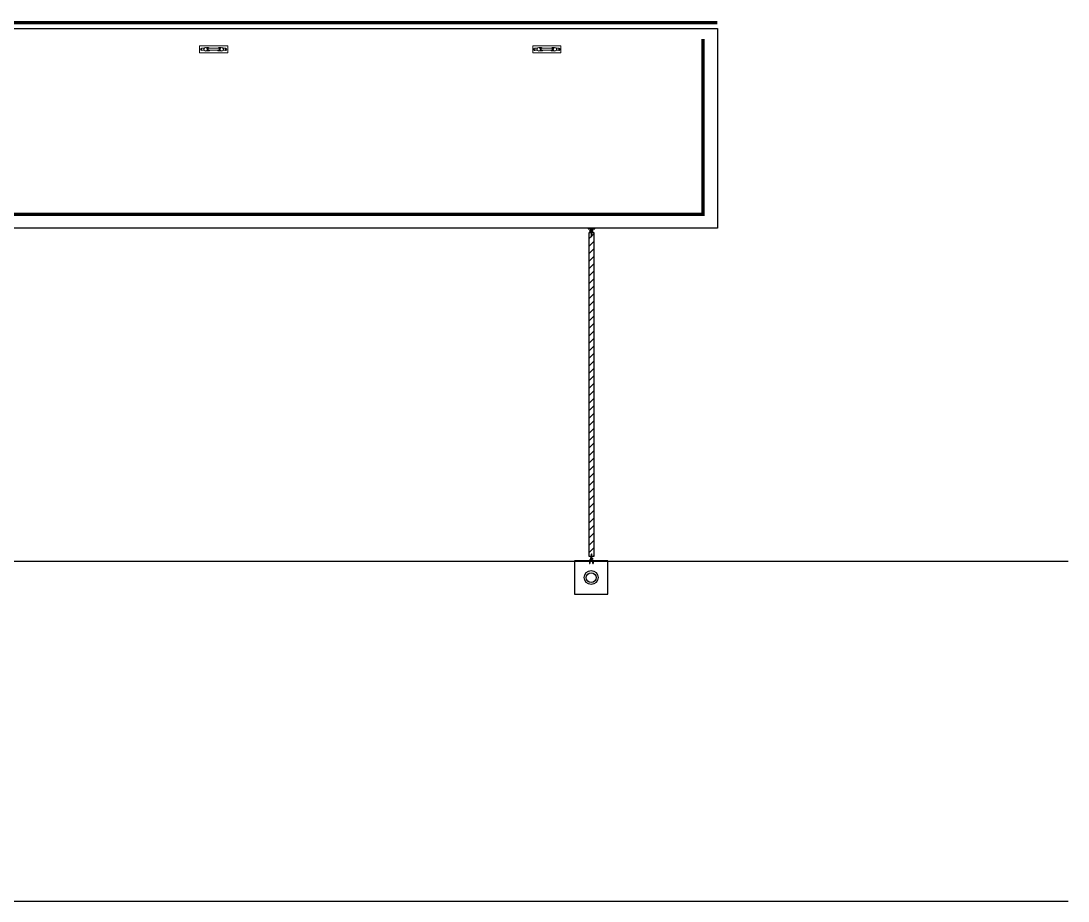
# Model space of a CAD drawing. Header units: inches. Extents: x -26293 to 81187, y 81567 to 122747.
# Drawn here: x 65472 to 81187, y 105476 to 118688 of the extents above; entities that cross this region are included whole.
import ezdxf

# ---------------------------------------------------------------- set-up
doc = ezdxf.new("R2010")
doc.units = ezdxf.units.IN
doc.header["$LTSCALE"] = 1000
doc.header["$MEASUREMENT"] = 0
doc.linetypes.add('DOTE', pattern=[2.4200000000000004, 2, -0.2, 0.02, -0.2])
doc.layers.add('00标注文字', color=2, linetype='Continuous', lineweight=15)
doc.layers.add('DOTE', color=1, linetype='Continuous')
doc.layers.add('PUB_DIM', color=3, linetype='Continuous')

# ---------------------------------------------------------------- blocks, each defined once
blk = doc.blocks.new('游艇码头系船柱')
at = {"layer": '00标注文字', "color": 2}
for p, q in [((0.04000000000030468, 0.1000000000003638), (0.04500000000030013, 0.1000000000003638)), ((0.04000000000030468, 0.0500000000001819), (0.04500000000007276, 0.0500000000001819)), ((0.04500000000030013, 0.1000000000003638), (0.04500000000007276, 0.0500000000001819)), ((0.04500000000030013, 0.09499999999979991), (0.09566153243781628, 0.09499999999979991)), ((0.04500000000030013, 0.05500000000029104), (0.09566153243792996, 0.05499999999983629)), ((0.1496674653203627, 0.1100000000001273), (0.1900000000002819, 0.1100000000001273)), ((0.1496674653201353, 0.03999999999996362), (0.1900000000002819, 0.03999999999996362)), ((0.429865455100753, 0.09499999999934516), (0.1801345448998291, 0.09499999999979991)), ((0.4298654551008667, 0.05499999999983629), (0.1801345448997154, 0.05499999999983629)), ((0.4603325346802194, 0.1099999999996726), (0.4200000000001864, 0.1100000000001273)), ((0.4603325346803331, 0.03999999999996362), (0.4200000000001864, 0.03999999999996362)), ((0.5650000000001683, 0.09499999999979991), (0.5143384675626521, 0.09499999999979991)), ((0.5650000000003956, 0.05499999999983629), (0.5143384675625384, 0.05499999999983629)), ((0.5700000000002774, 0.09999999999990905), (0.5650000000002819, 0.1000000000003638)), ((0.5650000000002819, 0.1000000000003638), (0.5650000000001683, 0.0500000000001819)), ((0.5700000000002774, 0.04999999999972715), (0.5650000000001683, 0.0500000000001819))]:
    blk.add_line(p, q, dxfattribs=at)
blk.add_lwpolyline([(1.13686837721616e-13, 0.1500000000000909), (0.610000000000241, 0.1499999999996362), (0.610000000000241, -4.547473508864641e-13), (0, 0)], close=True, dxfattribs=at)
for centre in [(0.1303025485891567, 0.07500000000027285), (0.4796974514114254, 0.07500000000027285)]:
    blk.add_circle(centre, 0.04, dxfattribs=at)
at = {"layer": '00标注文字', "color": 8}
for centre in [(0.1303025485891567, 0.07500000000027285), (0.4796974514114254, 0.07500000000027285)]:
    blk.add_circle(centre, 0.035, dxfattribs=at)
at = {"layer": '00标注文字', "color": 2}
for centre, radius, start, end in [((0.04562500000031378, 0.0749999999998181), 0.025625, 102.68038349172, 257.3196165086911), ((0.1514117316669399, 0.07500000000027285), 0.035, 325.1500954213738, 34.84990457941388), ((0.1899999999999409, 0.07500000000027285), 0.035, 34.84990457941388, 89.99999999963524), ((0.1899999999999409, 0.07500000000027285), 0.035, 269.9999999996352, 325.1500954213738), ((0.4200000000005275, 0.0749999999998181), 0.035, 89.99999999963524, 145.1500954213738), ((0.4200000000005275, 0.0749999999998181), 0.035, 214.8499045794139, 269.9999999996352), ((0.4585882683336422, 0.0749999999998181), 0.035, 145.1500954161661, 214.8499045827858), ((0.5643750000002683, 0.0749999999998181), 0.025625, 282.68038349172, 77.31961650869113)]:
    blk.add_arc(centre, radius, start, end, dxfattribs=at)
blk = doc.blocks.new('*U232')
at = {"layer": '00标注文字', "xscale": -693.1336901761795, "yscale": 693.1336901761795, "zscale": 693.1336901761795}
blk.add_blockref('游艇码头系船柱', (211.405775503823, -51.98502676308999), dxfattribs=at)
blk = doc.blocks.new('*U233')
at = {"color": 0, "linetype": 'ByBlock', "lineweight": -2, "transparency": 16777216}
for p in [(0, 0), (5000, 0), (10000, 0), (15000, 0), (20000, 0)]:
    blk.add_blockref('*U232', p, dxfattribs=at)
blk = doc.blocks.new('M24_90')
at = {"layer": 'PUB_DIM'}
for p, q in [((-10.66666666666667, 11.33333333333333), (-14, 10)), ((-10.66666666666667, 11.33333333333333), (-7.333333333333333, 10)), ((-10.66666666666667, 11.33333333333333), (10.66666666666667, 11.33333333333333)), ((-7.333333333333333, 10), (0, 11.33333333333333)), ((-7.333333333333333, 10), (-7.333333333333333, 0)), ((0, 11.33333333333333), (7.333333333333333, 10)), ((10.66666666666667, 11.33333333333333), (7.333333333333333, 10)), ((7.333333333333333, 10), (7.333333333333333, 0)), ((10.66666666666667, 11.33333333333333), (14, 10)), ((-10.66666666662788, -73.9999999999994), (-13.99999999996121, -72.66666666666606)), ((-10.66666666662788, -73.9999999999994), (-7.333333333294545, -72.66666666666606)), ((-10.66666666662788, -73.9999999999994), (10.66666666670545, -73.9999999999994)), ((-7.333333333294545, -72.66666666666606), (-7.333333333294545, -57.9999999999994)), ((-7.333333333294545, -72.66666666666606), (3.87884e-11, -73.9999999999994)), ((3.87884e-11, -73.9999999999994), (7.333333333372122, -72.66666666666606)), ((7.333333333372122, -72.66666666666606), (7.333333333372122, -57.9999999999994)), ((10.66666666670545, -73.9999999999994), (7.333333333372122, -72.66666666666606)), ((10.66666666670545, -73.9999999999994), (14.00000000003879, -72.66666666666606))]:
    blk.add_line(p, q, dxfattribs=at)
for points in [[(-14, 10), (14, 10), (14, 0), (-14, 0)], [(-8, 0), (8, 0), (7.999999999999983, -77.33333333333334), (-8.000000000000016, -77.33333333333334)], [(-15.00000000000002, -52.00000000000001), (14.99999999999998, -52.00000000000001), (14.99999999999998, -54.66666666666667), (-15.00000000000002, -54.66666666666667)], [(-13.99999999996121, -72.66666666666606), (14.00000000003879, -72.66666666666606), (14.00000000003879, -57.9999999999994), (-13.99999999996121, -57.9999999999994)]]:
    blk.add_lwpolyline(points, close=True, dxfattribs=at)
blk = doc.blocks.new('ahjshdasda')
at = {"layer": 'PUB_DIM'}
for p, q in [((39726.09333970692, 54600.6139656602), (39726.09515041443, 54590.96352865115)), ((39727.49703963492, 54600.614229036), (39727.49885034244, 54590.96379202696)), ((39729.24828901904, 54600.61455762158), (39729.25009972629, 54590.96412061343)), ((39730.65198894705, 54600.61482099738), (39730.65379965457, 54590.96438398833))]:
    blk.add_line(p, q, dxfattribs=at)
for points in [[(39719.64044144377, 54601.74735705741), (39737.18669086043, 54601.74735705741), (39737.18669086043, 54600.3436571043), (39719.64044144377, 54600.3436571043)], [(39729.03097788757, 54598.85989187572), (39729.0345993029, 54579.55901785674), (39727.71863061986, 54579.55877094244), (39727.71500920483, 54598.85964496052)]]:
    blk.add_lwpolyline(points, close=True, dxfattribs=at)
at = {"layer": 'PUB_DIM', "xscale": 0.08773124708293675, "yscale": 0.08773124708293675, "zscale": 0.08773124708293675, "rotation": 90.01075038123389}
blk.add_blockref('M24_90', (39726.09449197512, 54594.47277847221), dxfattribs=at)
blk = doc.blocks.new('M16膨胀螺栓')
at = {"layer": 'PUB_DIM'}
for p, q in [((-12.125, 12), (-16, 10)), ((-12.125, 12), (-8.25, 10)), ((-12.125, 12), (12.125, 12)), ((-8.25, 10), (0, 12)), ((0, 12), (8.25, 10)), ((12.125, 12), (8.25, 10)), ((12.125, 12), (16, 10)), ((-8.250000000058208, -83.96974490780758), (-11.88020440959372, -102.7836112872455)), ((-11.88020440959372, -102.7836112872455), (-11.88020440959372, -112.0538142319992)), ((-11.88020440959372, -112.0538142319992), (11.88020440959372, -112.0538142319992)), ((-10, -112.0538142319992), (-10, -112.0538142319992)), ((0, -128.2100334081315), (-10, -123.2100334081315)), ((-5, -117.0538142319992), (5, -117.0538142319992)), ((-1.867418325506151, -106.9371962080468), (-3.783025975339115, -112.0538142319992)), ((-0.6899762712419033, -83.96974490780758), (-1.867418325506151, -106.9371962080468)), ((0, -128.2100334081315), (10, -123.2100334081315)), ((0.6899762712419033, -83.96974490780758), (1.867418325506151, -106.9371962080468)), ((1.867418325506151, -106.9371962080468), (3.783025975339115, -112.0538142319992)), ((8.249999999941792, -83.96974490780758), (11.88020440959372, -102.7836112872455)), ((10, -112.0538142319992), (10, -112.0538142319992)), ((11.88020440959372, -102.7836112872455), (11.88020440959372, -112.0538142319992))]:
    blk.add_line(p, q, dxfattribs=at)
for points in [[(-16, 10), (16, 10), (16, 0), (-16, 0)], [(-8.25, 21.93751933705153), (8.25, 21.93751933705153), (8.25, -73.06248066294847), (-8.25, -73.06248066294847)], [(-10, -18.21003340813149), (10, -18.21003340813149), (10, -123.2100334081315), (-10, -123.2100334081315)], [(-8.250000000058208, -78.99577851733102), (8.249999999941792, -78.99577851733102), (8.249999999941792, -83.96974490780758), (-8.250000000058208, -83.96974490780758)]]:
    blk.add_lwpolyline(points, close=True, dxfattribs=at)
for centre, start, end in [((-5, -112.0538142319992), 180, 270), ((5, -112.0538142319992), 270, 0)]:
    blk.add_arc(centre, 5, start, end, dxfattribs=at)
blk = doc.blocks.new('hjashdasda')
at = {"layer": 'DOTE', "linetype": 'DOTE', "ltscale": 0.005}
for p, q in [((37896.38279173523, 49659.28217185102), (37896.38279173523, 49654.59032890014)), ((37908.66516632773, 49659.72828645352), (37908.66516632773, 49654.58786851726))]:
    blk.add_line(p, q, dxfattribs=at)
at = {"layer": 'DOTE', "linetype": 'DOTE', "ltscale": 0.02}
for p, q in [((37906.92367076594, 49665.02314509451), (37896.78291436657, 49665.02314509451)), ((37902.52397903241, 49683.13831065688), (37902.52397903241, 49655.66018440761))]:
    blk.add_line(p, q, dxfattribs=at)
at = {"layer": 'PUB_DIM'}
for p, q in [((37895.59321051277, 49657.15807748586), (37895.59321051277, 49655.75437753275)), ((37897.17237295955, 49657.15807748586), (37897.17237295955, 49655.75437753275)), ((37900.24465437047, 49657.15807748586), (37900.2446543714, 49668.53239497822)), ((37904.80330369249, 49668.53239497822), (37900.2446543714, 49668.53239497822)), ((37901.64835432451, 49657.15807748586), (37901.64835432451, 49668.53239497822)), ((37903.39960373845, 49657.15807748586), (37903.39960373845, 49668.53239497822)), ((37904.80330369249, 49657.15807748586), (37904.80330369249, 49668.53239497822)), ((37907.87558510341, 49657.15807748586), (37907.87558510341, 49655.75437753275)), ((37909.45474755205, 49657.15807748586), (37909.45474755205, 49655.75437753275))]:
    blk.add_line(p, q, dxfattribs=at)
for points in [[(37911.29710374027, 49655.75437753275), (37893.75085432269, 49655.75437753275), (37893.75085432269, 49657.15807748586), (37911.29710374027, 49657.15807748586)], [(37901.86599467788, 49660.63658274058), (37901.86599467881, 49681.69208204001), (37903.18196338508, 49681.69208204001), (37903.18196338508, 49660.63658274058)]]:
    blk.add_lwpolyline(points, close=True, dxfattribs=at)
at = {"layer": 'PUB_DIM', "yscale": 0.08773124708293675, "zscale": 0.08773124708293675}
for name, p, xscale, rotation in [('M16膨胀螺栓', (37896.38279173523, 49657.15807748586), -0.08773124708293675, 359.9999999999325), ('M24_90', (37904.80330369249, 49665.02314509451), 0.08773124708293675, 270)]:
    blk.add_blockref(name, p, dxfattribs=dict(at, xscale=xscale, rotation=rotation))
at = {"layer": 'PUB_DIM', "xscale": 0.08773124708293675, "yscale": 0.08773124708293675, "zscale": 0.08773124708293675}
blk.add_blockref('M16膨胀螺栓', (37908.66516632773, 49657.15807748586), dxfattribs=at)

msp = doc.modelspace()

# ---------------------------------------------------------------- hatches: boundary and pattern name
h = msp.add_hatch()
h.set_pattern_fill('ANSI31', color=3, scale=50)
h.set_pattern_definition([(45, (0, 0), (-56.12660075668221, 56.12660075668221), [])])
h.paths.add_polyline_path([(74074.2924824194, 110652.9701025067), (73994.2924824194, 110652.9701025067), (73994.2924824194, 115507.8554547513), (74074.2924824194, 115507.8554547513)])

# ---------------------------------------------------------------- linework, layer by layer
at = {"color": 4, "const_width": 50}
msp.add_lwpolyline([(50927.53170560641, 118662.9443592041), (75924.71339564346, 118662.9443592041)], dxfattribs=at)
for points in [[(50927.53170560641, 118575.8494800855), (75927.53170560641, 118575.8494800855), (75927.53170560641, 115575.8494800855), (65427.53170560641, 115575.8494800855), (65427.53170560641, 115575.8494800855), (61427.53170560641, 115575.8494800855), (61427.53170560641, 115575.8494800855), (50927.53170560641, 115575.8494800855)], [(74279.71332572732, 110581.8618159269), (73779.71332572732, 110581.8618159269), (73779.71332572732, 110081.8618159269), (74279.71332572732, 110081.8618159269)]]:
    msp.add_lwpolyline(points, close=True)
at = {"color": 6, "const_width": 50}
msp.add_lwpolyline([(75709.09818802182, 118416.0194206735), (75709.09818802182, 115782.342705408), (65222.41080049095, 115782.342705408), (65222.41080049095, 115782.342705408), (64531.82125403052, 115782.342705408)], dxfattribs=at)
at = {"color": 3}
msp.add_lwpolyline([(74074.2924824194, 115507.8554547513), (73994.2924824194, 115507.8554547513), (73994.2924824194, 110652.9701025067), (74074.2924824194, 110652.9701025067)], close=True, dxfattribs=at)
for points in [[(46766.60857855401, 110575.8494800855), (81187.04694791307, 110575.8494800855)], [(46766.608578554, 105475.8494800855), (81187.04694791307, 105475.8494800855)]]:
    msp.add_lwpolyline(points)
at = {"color": 1}
for radius in [104.4317766910117, 73.69554562330987]:
    msp.add_circle((74029.71332571509, 110331.861815943), radius, dxfattribs=at)

# ---------------------------------------------------------------- block references
msp.add_blockref('*U233', (53364.04480964202, 118263.0415087388))
for name, p, xscale, yscale, zscale in [('ahjshdasda', (295264.4802230328, -188477.2508988773), -5.568559892244242, 5.568559892244242, 5.568559892244242), ('hjashdasda', (221575.9223176594, -82713.75035003241), -3.892708075587689, 3.892708075587689, 3.892708075587689)]:
    msp.add_blockref(name, p, dxfattribs=dict(xscale=xscale, yscale=yscale, zscale=zscale))

doc.saveas('drawing.dxf')
